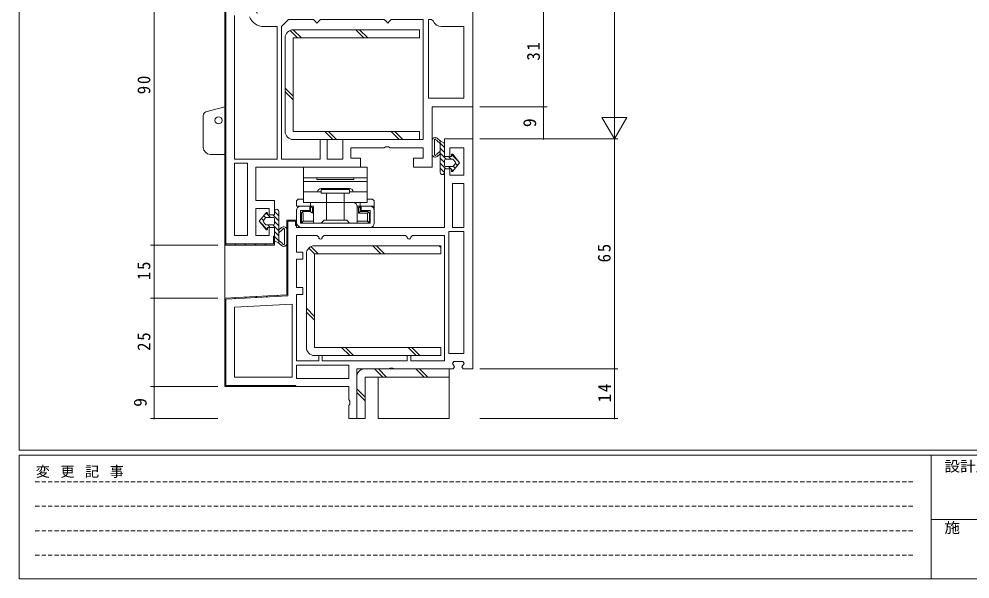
# Model space of a CAD drawing. Units: millimetres on the paper. Extents: x -420 to 373, y -297 to 267.
# Drawn here: x -417.7 to -149.1, y -297 to -138.8 of the extents above; entities that cross this region are included whole.
import ezdxf
from ezdxf.enums import TextEntityAlignment as Align

# ---------------------------------------------------------------- set-up
doc = ezdxf.new("R2010")
doc.units = ezdxf.units.MM
doc.linetypes.add('DASHED1', pattern=[1.8, 1.2, -0.6])
for name, color, linetype, lineweight in [('0-1_YKK_ZWAK', 7, 'Continuous', 9), ('0-3_YKK_12', 2, 'Continuous', 9), ('0-4_YKK_D', 6, 'Continuous', 9), ('0-6_YKK_13', 4, 'Continuous', 9), ('0-7_YKK_11', 7, 'Continuous', 9)]:
    doc.layers.add(name, color=color, linetype=linetype, lineweight=lineweight)
doc.styles.add('ＭＳ ゴシック', font='')
doc.styles.get('ＭＳ ゴシック').set_extended_font_data('MS Gothic')

msp = doc.modelspace()

# ---------------------------------------------------------------- linework, layer by layer
at = {"layer": '0-1_YKK_ZWAK'}
for p, q in [((-417.7, -260.6), (-417.7, 264.4)), ((352.3, -260.6), (-417.7, -260.6)), ((-417.7, -297), (-417.7, -262)), ((314.5, -262), (-417.7, -262)), ((-160.1, -262), (-160.1, -297)), ((-160.1, -280.199), (-31.3, -280.199)), ((-417.7, -297), (314.5, -297))]:
    msp.add_line(p, q, dxfattribs=at)
at = {"layer": '0-1_YKK_ZWAK', "linetype": 'DASHED1'}
for p, q in [((-413.101, -269.512), (-164.909, -269.512)), ((-413.101, -276.441), (-164.909, -276.441)), ((-413.101, -283.37), (-164.909, -283.37)), ((-413.101, -290.298), (-164.909, -290.298))]:
    msp.add_line(p, q, dxfattribs=at)
at = {"layer": '0-3_YKK_12'}
for p, q in [((-359.555, 1.246), (-359.555, -218.146)), ((-289.555, 1.246), (-289.555, -173.171))]:
    msp.add_line(p, q, dxfattribs=at)
at = {"layer": '0-4_YKK_D'}
for p, q in [((-249.555, 171.329), (-249.555, -165.671)), ((-379.555, -202.671), (-379.555, -112.671)), ((-269.555, -163.671), (-269.555, -132.671)), ((-249.555, -172.671), (-249.555, -160.547)), ((-287.555, -163.671), (-268.555, -163.671)), ((-287.555, -163.671), (-268.555, -163.671)), ((-269.555, -172.671), (-269.555, -163.671)), ((-249.555, -172.671), (-253.055, -166.609)), ((-246.055, -166.609), (-253.055, -166.609)), ((-249.555, -172.671), (-246.055, -166.609)), ((-287.555, -172.671), (-248.555, -172.671)), ((-287.555, -172.671), (-268.555, -172.671)), ((-287.555, -172.671), (-248.555, -172.671)), ((-249.555, -172.671), (-249.555, -237.671)), ((-361.555, -202.671), (-380.555, -202.671)), ((-361.555, -202.671), (-380.555, -202.671)), ((-379.555, -217.671), (-379.555, -202.671)), ((-361.555, -217.671), (-380.555, -217.671)), ((-361.555, -217.671), (-380.555, -217.671)), ((-379.555, -242.671), (-379.555, -217.671)), ((-287.555, -237.671), (-248.555, -237.671)), ((-287.555, -237.671), (-248.555, -237.671)), ((-249.555, -237.671), (-249.555, -251.671)), ((-361.555, -242.671), (-380.555, -242.671)), ((-361.555, -242.671), (-380.555, -242.671)), ((-379.555, -251.671), (-379.555, -242.671)), ((-361.555, -251.671), (-380.555, -251.671)), ((-287.555, -251.671), (-248.555, -251.671))]:
    msp.add_line(p, q, dxfattribs=at)
for centre, start, end in [((-269.555, -163.671), 90, 270), ((-269.555, -163.671), 90, 270), ((-269.555, -163.671), 270, 90), ((-269.555, -163.671), 270, 90), ((-269.555, -172.671), 90, 270), ((-269.555, -172.671), 270, 90), ((-379.555, -202.671), 90, 270), ((-379.555, -202.671), 90, 270), ((-379.555, -202.671), 270, 90), ((-379.555, -202.671), 270, 90), ((-379.555, -217.671), 90, 270), ((-379.555, -217.671), 90, 270), ((-379.555, -217.671), 270, 90), ((-379.555, -217.671), 270, 90), ((-249.555, -237.671), 90, 270), ((-249.555, -237.671), 90, 270), ((-249.555, -237.671), 270, 90), ((-249.555, -237.671), 270, 90), ((-379.555, -242.671), 90, 270), ((-379.555, -242.671), 90, 270), ((-379.555, -242.671), 270, 90), ((-379.555, -242.671), 270, 90), ((-379.555, -251.671), 90, 270), ((-379.555, -251.671), 270, 90), ((-249.555, -251.671), 90, 270), ((-249.555, -251.671), 270, 90)]:
    msp.add_arc(centre, 0.106, start, end, dxfattribs=at)
at = {"layer": '0-6_YKK_13'}
for p, q in [((-339.029, -144.171), (-341.149, -142.052)), ((-337.968, -144.171), (-340.268, -141.871)), ((-304.555, -141.871), (-340.255, -141.871)), ((-320.291, -144.171), (-322.591, -141.871)), ((-319.229, -144.171), (-321.529, -141.871)), ((-304.555, -144.171), (-304.555, -141.871)), ((-342.555, -144.171), (-342.555, -170.571)), ((-340.255, -144.171), (-304.555, -144.171)), ((-340.255, -170.571), (-340.255, -144.171)), ((-340.255, -160.622), (-342.555, -158.322)), ((-340.255, -161.683), (-342.555, -159.383)), ((-364.913, -165.08), (-359.554, -163.644)), ((-359.554, -177.049), (-359.554, -163.644)), ((-365.654, -175.049), (-365.654, -166.046)), ((-304.555, -170.571), (-340.255, -170.571)), ((-329.067, -172.871), (-331.367, -170.571)), ((-328.006, -172.871), (-330.306, -170.571)), ((-310.329, -172.871), (-312.629, -170.571)), ((-309.268, -172.871), (-311.568, -170.571)), ((-304.555, -172.871), (-304.555, -170.571)), ((-340.255, -172.871), (-304.555, -172.871)), ((-301.055, -176.933), (-301.055, -173.199)), ((-300.355, -177.166), (-300.355, -172.96)), ((-298.756, -174.004), (-299.735, -173.177)), ((-298.756, -182.171), (-298.756, -173.204)), ((-297.556, -175.084), (-298.756, -173.884)), ((-297.556, -174.043), (-297.556, -177.671)), ((-359.554, -177.049), (-363.654, -177.049)), ((-298.756, -176.129), (-299.735, -176.956)), ((-298.756, -176.928), (-299.576, -177.622)), ((-297.556, -176.499), (-298.756, -175.299)), ((-297.098, -178.371), (-298.756, -176.713)), ((-295.556, -177.173), (-295.556, -177.671)), ((-293.42, -179.22), (-295.542, -177.099)), ((-293.256, -179.421), (-295.197, -177.045)), ((-297.556, -179.327), (-298.756, -178.127)), ((-297.126, -181.171), (-298.756, -179.541)), ((-295.556, -177.671), (-297.556, -177.671)), ((-297.556, -178.671), (-297.556, -180.171)), ((-295.289, -178.371), (-297.256, -178.371)), ((-295.683, -178.371), (-296.383, -177.671)), ((-293.256, -179.421), (-295.197, -181.797)), ((-295.057, -178.481), (-294.444, -179.231)), ((-294.444, -179.611), (-295.057, -180.361)), ((-293.875, -180.179), (-294.444, -179.611)), ((-319.357, -180.699), (-337.357, -180.699)), ((-337.357, -180.699), (-337.357, -184.675)), ((-319.357, -184.675), (-319.357, -180.699)), ((-297.557, -182.155), (-298.756, -180.955)), ((-298.412, -182.714), (-298.699, -182.427)), ((-297.556, -181.171), (-297.556, -182.171)), ((-295.556, -181.171), (-297.556, -181.171)), ((-297.256, -180.471), (-295.289, -180.471)), ((-295.712, -181.171), (-296.412, -180.471)), ((-295.556, -181.171), (-295.556, -181.669)), ((-295.147, -181.736), (-295.556, -181.327)), ((-294.511, -180.957), (-295.081, -180.387)), ((-337.357, -183.675), (-319.357, -183.675)), ((-337.357, -184.675), (-319.357, -184.675)), ((-337.357, -190.671), (-337.357, -184.675)), ((-337.357, -184.675), (-319.357, -184.675)), ((-323.107, -183.675), (-323.107, -184.175)), ((-319.357, -184.675), (-319.357, -190.671)), ((-337.357, -187.671), (-332.357, -187.671)), ((-324.357, -186.671), (-332.357, -186.671)), ((-332.357, -187.971), (-324.357, -187.971)), ((-330.857, -187.971), (-330.857, -195.671)), ((-325.857, -187.971), (-325.857, -195.671)), ((-324.357, -187.971), (-324.357, -186.971)), ((-324.357, -187.671), (-319.357, -187.671)), ((-339.357, -190.171), (-338.857, -189.671)), ((-339.357, -191.671), (-339.357, -190.171)), ((-338.857, -189.671), (-337.357, -189.671)), ((-319.357, -190.671), (-337.357, -190.671)), ((-335.357, -190.671), (-335.357, -193.171)), ((-321.357, -190.671), (-321.357, -193.171)), ((-345.56, -194.171), (-345.56, -193.171)), ((-345.559, -193.188), (-344.36, -194.387)), ((-344.704, -192.628), (-344.417, -192.915)), ((-344.36, -193.171), (-344.36, -202.138)), ((-339.357, -191.671), (-334.541, -191.671)), ((-339.357, -192.871), (-339.357, -195.971)), ((-338.157, -191.671), (-335.607, -191.671)), ((-335.607, -192.871), (-338.157, -192.871)), ((-338.157, -192.871), (-338.157, -196.471)), ((-335.357, -193.171), (-337.257, -193.171)), ((-335.607, -191.671), (-335.607, -192.871)), ((-335.357, -193.171), (-334.857, -193.671)), ((-334.857, -192.171), (-334.857, -193.671)), ((-334.557, -191.871), (-334.557, -196.471)), ((-322.174, -191.671), (-317.358, -191.671)), ((-322.157, -191.871), (-322.157, -196.471)), ((-322.157, -192.171), (-321.857, -192.171)), ((-321.357, -193.171), (-321.857, -193.671)), ((-319.457, -193.171), (-321.357, -193.171)), ((-321.107, -191.671), (-318.557, -191.671)), ((-321.107, -191.671), (-321.107, -192.871)), ((-318.557, -192.871), (-321.107, -192.871)), ((-318.557, -192.871), (-318.557, -196.471)), ((-317.358, -191.171), (-317.358, -194.471)), ((-317.358, -196.471), (-317.358, -192.871)), ((-349.86, -195.921), (-347.919, -193.545)), ((-349.86, -195.921), (-347.919, -198.297)), ((-349.241, -195.163), (-348.672, -195.732)), ((-348.672, -195.731), (-348.059, -194.981)), ((-348.605, -194.385), (-348.035, -194.955)), ((-347.969, -193.607), (-347.56, -194.015)), ((-345.86, -194.871), (-347.827, -194.871)), ((-347.56, -194.171), (-347.56, -193.673)), ((-347.56, -194.171), (-345.56, -194.171)), ((-347.404, -194.171), (-346.704, -194.871)), ((-345.99, -194.171), (-344.36, -195.801)), ((-345.56, -196.671), (-345.56, -195.171)), ((-345.56, -196.015), (-344.36, -197.215)), ((-338.157, -194.471), (-337.957, -194.471)), ((-338.057, -196.471), (-338.057, -194.471)), ((-337.957, -193.871), (-337.957, -195.771)), ((-337.457, -193.671), (-337.752, -193.376)), ((-337.457, -195.971), (-337.752, -196.266)), ((-337.457, -193.671), (-337.457, -195.971)), ((-337.457, -195.971), (-334.557, -195.971)), ((-331.557, -195.671), (-332.357, -196.471)), ((-331.557, -195.671), (-325.157, -195.671)), ((-330.857, -195.671), (-325.857, -195.671)), ((-325.157, -195.671), (-324.357, -196.471)), ((-319.257, -193.671), (-321.857, -193.671)), ((-319.257, -193.671), (-318.963, -193.376)), ((-319.257, -193.671), (-319.257, -195.971)), ((-318.757, -193.871), (-318.757, -195.771)), ((-318.757, -194.471), (-318.557, -194.471)), ((-318.657, -194.471), (-318.657, -196.471)), ((-349.696, -196.122), (-347.574, -198.244)), ((-348.059, -196.861), (-348.672, -196.111)), ((-347.827, -196.971), (-345.86, -196.971)), ((-347.56, -197.671), (-345.56, -197.671)), ((-347.56, -198.169), (-347.56, -197.671)), ((-347.433, -196.971), (-346.733, -197.671)), ((-346.018, -196.971), (-344.36, -198.629)), ((-345.56, -201.299), (-345.56, -197.671)), ((-344.36, -198.414), (-343.534, -197.72)), ((-344.36, -199.213), (-343.376, -198.386)), ((-342.756, -198.176), (-342.756, -202.383)), ((-342.055, -198.409), (-342.055, -202.143)), ((-338.157, -196.471), (-318.557, -196.471)), ((-338.157, -197.671), (-318.557, -197.671)), ((-338.057, -196.471), (-336.057, -196.471)), ((-319.457, -196.471), (-337.257, -196.471)), ((-331.953, -196.471), (-324.762, -196.471)), ((-320.657, -196.471), (-318.657, -196.471)), ((-345.56, -198.844), (-344.36, -200.044)), ((-345.56, -200.258), (-344.36, -201.458)), ((-344.36, -201.339), (-343.376, -202.166)), ((-334.242, -205.171), (-335.875, -203.538)), ((-333.18, -205.171), (-335.253, -203.099)), ((-298.555, -202.871), (-334.255, -202.871)), ((-315.503, -205.171), (-317.803, -202.871)), ((-314.442, -205.171), (-316.742, -202.871)), ((-298.555, -203.381), (-299.065, -202.871)), ((-298.555, -205.171), (-298.555, -202.871)), ((-336.555, -205.171), (-336.555, -231.571)), ((-334.255, -205.171), (-298.555, -205.171)), ((-334.255, -231.571), (-334.255, -205.171)), ((-334.255, -222.834), (-336.555, -220.534)), ((-334.255, -223.896), (-336.555, -221.596)), ((-298.555, -231.571), (-334.255, -231.571)), ((-324.28, -233.871), (-326.58, -231.571)), ((-323.219, -233.871), (-325.519, -231.571)), ((-305.542, -233.871), (-307.842, -231.571)), ((-304.48, -233.871), (-306.78, -231.571)), ((-298.555, -233.871), (-298.555, -231.571)), ((-334.255, -233.871), (-298.555, -233.871)), ((-296.255, -237.671), (-320.255, -237.671)), ((-317.28, -237.671), (-314.98, -239.971)), ((-316.219, -237.671), (-313.919, -239.971)), ((-305.613, -237.671), (-303.313, -239.971)), ((-304.552, -237.671), (-302.252, -239.971)), ((-296.255, -239.971), (-296.255, -237.671)), ((-322.255, -239.671), (-322.255, -251.671)), ((-319.955, -239.971), (-296.255, -239.971)), ((-319.955, -251.671), (-319.955, -239.971)), ((-316.255, -251.671), (-316.255, -239.971)), ((-322.255, -243.302), (-319.955, -245.602)), ((-322.255, -244.363), (-319.955, -246.663)), ((-322.255, -251.671), (-319.955, -251.671))]:
    msp.add_line(p, q, dxfattribs=at)
for points in [[(-297.711, -173.781), (-298.756, -173.204), (-299.576, -172.51)], [(-333.607, -183.675), (-333.607, -184.175), (-323.107, -184.175)], [(-332.357, -187.971), (-332.357, -186.971), (-324.357, -186.971)], [(-317.358, -191.671), (-317.358, -190.171), (-317.857, -189.671), (-319.357, -189.671)], [(-335.357, -191.671), (-334.857, -192.171), (-334.557, -192.171)], [(-321.357, -191.671), (-321.857, -192.171), (-321.857, -193.671)], [(-322.157, -195.971), (-319.257, -195.971), (-318.963, -196.266)], [(-345.405, -201.561), (-344.36, -202.138), (-343.534, -202.832)], [(-316.255, -251.671), (-296.255, -251.671), (-296.255, -239.971)]]:
    msp.add_lwpolyline(points, dxfattribs=at)
msp.add_circle((-361.354, -167.449), 1, dxfattribs=at)
for centre, radius, start, end in [((-340.255, -144.171), 2.3, 90, 180), ((-364.654, -166.046), 1, 105, 180), ((-340.255, -170.571), 2.3, 180, 270), ((-300.155, -173.199), 0.9, 49.95366, 180), ((-300.155, -172.966), 0.2, 27.55611, 205.27687), ((-299.091, -172.411), 1, 207.55611, 229.95366), ((-297.856, -174.043), 0.3, 0, 61.1134), ((-363.654, -175.049), 2, 180, 270), ((-300.155, -176.933), 0.9, 180, 310.04633), ((-300.155, -177.166), 0.2, 154.72311, 332.44388), ((-299.091, -177.721), 1, 130.04633, 152.44388), ((-295.354, -177.173), 0.202, 39.25259, 180), ((-297.256, -178.671), 0.3, 90, 180), ((-295.289, -178.671), 0.3, 39.25259, 90), ((-294.676, -179.421), 0.3, 320.74739, 39.25259), ((-298.156, -182.171), 0.6, 180, 0), ((-297.256, -180.171), 0.3, 180, 270), ((-295.354, -181.669), 0.202, 180, 320.74739), ((-295.289, -180.171), 0.3, 270, 320.74739), ((-332.357, -187.671), 1, 89.99998, 179.99998), ((-324.357, -187.671), 1, 359.99998, 89.99998), ((-323.357, -191.871), 1.2, 359.99998, 89.99998), ((-344.96, -193.171), 0.6, 0, 180), ((-338.157, -192.871), 1.2, 89.99998, 179.99998), ((-337.257, -193.871), 0.7, 89.99998, 179.99998), ((-319.457, -193.871), 0.7, 359.99998, 89.99998), ((-318.557, -192.871), 1.2, 359.99998, 89.99998), ((-348.44, -195.921), 0.3, 140.74739, 219.25259), ((-347.827, -195.171), 0.3, 90, 140.74739), ((-347.762, -193.673), 0.202, 0, 140.74739), ((-345.86, -195.171), 0.3, 0, 90), ((-337.643, -196.034), 1.716, 177.88629, 252.54887), ((-337.257, -195.771), 0.7, 179.99998, 269.99998), ((-319.457, -195.771), 0.7, 269.99998, 359.99998), ((-347.827, -196.671), 0.3, 219.25259, 270), ((-347.762, -198.169), 0.202, 219.25259, 0), ((-345.86, -196.671), 0.3, 270, 0), ((-342.955, -198.409), 0.9, 0, 130.04633), ((-344.02, -197.621), 1, 310.04633, 332.44388), ((-342.956, -198.176), 0.2, 359.99844, 152.44388), ((-318.557, -196.471), 1.2, 269.99998, 359.99998), ((-345.26, -201.299), 0.3, 180, 241.1134), ((-342.955, -202.143), 0.9, 229.95366, 0), ((-344.02, -202.931), 1, 27.55611, 49.95366), ((-342.956, -202.376), 0.2, 207.55611, 1.93042), ((-334.255, -205.171), 2.3, 90, 180), ((-334.255, -231.571), 2.3, 179.99998, 270), ((-320.255, -239.671), 2, 90, 180)]:
    msp.add_arc(centre, radius, start, end, dxfattribs=at)
at = {"layer": '0-7_YKK_11'}
for p, q in [((-356.855, -137.871), (-356.855, -178.371)), ((-302.055, -138.971), (-302.055, -161.171)), ((-359.555, -140.446), (-359.255, -140.146)), ((-343.555, -178.371), (-343.555, -140.924)), ((-359.555, -143.274), (-359.255, -142.974)), ((-359.555, -146.103), (-359.255, -145.803)), ((-359.555, -148.931), (-359.255, -148.631)), ((-359.555, -151.759), (-359.255, -151.459)), ((-359.555, -154.588), (-359.255, -154.288)), ((-359.555, -157.416), (-359.255, -157.116)), ((-359.555, -160.245), (-359.255, -159.945)), ((-359.555, -163.073), (-359.255, -162.773)), ((-359.555, -165.902), (-359.255, -165.602)), ((-359.555, -168.73), (-359.255, -168.43)), ((-359.555, -171.558), (-359.255, -171.258)), ((-359.555, -174.387), (-359.255, -174.087)), ((-289.555, -237.671), (-289.555, -172.671)), ((-359.555, -177.215), (-359.255, -176.915)), ((-359.555, -180.044), (-359.255, -179.744)), ((-353.155, -199.971), (-353.155, -179.571)), ((-359.555, -182.872), (-359.255, -182.572)), ((-295.255, -185.271), (-295.255, -197.671)), ((-359.555, -185.701), (-359.255, -185.401)), ((-359.555, -188.529), (-359.255, -188.229)), ((-359.555, -191.357), (-359.255, -191.057)), ((-359.555, -194.186), (-359.255, -193.886)), ((-340.625, -195.971), (-340.325, -195.671)), ((-359.555, -197.014), (-359.255, -196.714)), ((-342.055, -197.402), (-341.755, -197.102)), ((-359.555, -199.843), (-359.255, -199.543)), ((-345.855, -200.285), (-345.742, -200.171)), ((-342.055, -200.23), (-341.755, -199.93)), ((-297.555, -199.971), (-297.555, -235.371)), ((-359.409, -202.525), (-359.197, -202.313)), ((-356.727, -202.671), (-356.427, -202.371)), ((-353.899, -202.671), (-353.599, -202.371)), ((-351.07, -202.671), (-350.77, -202.371)), ((-348.242, -202.671), (-347.942, -202.371)), ((-342.055, -203.058), (-341.755, -202.758)), ((-342.055, -205.887), (-341.755, -205.587)), ((-342.055, -208.715), (-341.755, -208.415)), ((-342.055, -211.544), (-341.755, -211.244)), ((-342.055, -214.372), (-341.755, -214.072)), ((-356.825, -217.828), (-356.508, -217.511)), ((-353.841, -217.672), (-353.524, -217.355)), ((-350.856, -217.516), (-350.539, -217.199)), ((-347.871, -217.359), (-347.554, -217.042)), ((-344.886, -217.203), (-344.569, -216.886)), ((-359.555, -217.671), (-359.555, -242.671)), ((-340.555, -239.971), (-340.555, -219.379)), ((-359.555, -220.558), (-359.255, -220.258)), ((-359.555, -223.387), (-359.255, -223.087)), ((-359.555, -226.215), (-359.255, -225.915)), ((-359.555, -229.044), (-359.255, -228.744)), ((-359.555, -231.872), (-359.255, -231.572)), ((-359.555, -234.701), (-359.255, -234.401)), ((-359.555, -237.529), (-359.255, -237.229)), ((-324.555, -236.571), (-339.355, -236.571)), ((-359.555, -240.357), (-359.255, -240.057)), ((-359.041, -242.671), (-358.741, -242.371)), ((-356.212, -242.671), (-355.912, -242.371)), ((-353.384, -242.671), (-353.084, -242.371)), ((-350.555, -242.671), (-350.255, -242.371)), ((-347.727, -242.671), (-347.427, -242.371)), ((-344.899, -242.671), (-344.599, -242.371)), ((-342.07, -242.671), (-341.77, -242.371))]:
    msp.add_line(p, q, dxfattribs=at)
for points in [[(-359.555, -112.671), (-359.555, -202.671), (-345.555, -202.671)], [(-350.483, -137.246), (-351.555, -133.671), (-351.555, -131.171), (-349.797, -131.171), (-349.666, -130.944), (-351.555, -127.671), (-351.555, -121.171), (-353.055, -121.171), (-353.055, -122.971), (-356.855, -122.971), (-356.855, -115.371), (-353.055, -115.371), (-353.055, -117.671), (-351.555, -117.671), (-351.555, -112.671), (-359.555, -112.671), (-359.555, -202.671), (-345.555, -202.671)], [(-359.555, -202.671), (-345.555, -202.671), (-345.555, -200.171), (-345.855, -200.171), (-345.855, -202.371), (-359.255, -202.371), (-359.255, -112.971), (-351.855, -112.971), (-351.855, -115.171), (-351.555, -115.171), (-351.555, -112.671), (-359.555, -112.671)], [(-359.555, -202.671), (-345.555, -202.671), (-345.555, -197.671), (-347.055, -197.671), (-347.055, -199.971), (-350.855, -199.971), (-350.855, -192.371), (-347.055, -192.371), (-347.055, -194.171), (-345.555, -194.171), (-345.555, -190.071), (-350.855, -190.071), (-350.855, -180.671), (-321.255, -180.671), (-321.255, -178.171), (-323.955, -178.171), (-323.955, -175.171), (-314.621, -175.171), (-314.188, -174.921), (-313.322, -174.921), (-312.889, -175.171), (-303.555, -175.171), (-303.555, -178.171), (-306.255, -178.171), (-306.255, -180.671), (-301.055, -180.671), (-301.055, -163.671), (-289.555, -163.671), (-289.555, -132.671)], [(-356.855, -137.871), (-356.855, -178.371), (-344.755, -178.371), (-344.755, -140.971), (-348.567, -140.971)], [(-302.055, -138.971), (-302.055, -161.171), (-292.055, -161.171), (-292.055, -140.971), (-298.355, -140.971)], [(-300.712, -139.304), (-301.184, -138.971), (-302.055, -138.971)], [(-297.555, -199.971), (-297.555, -235.371), (-307.055, -235.371), (-307.055, -233.871), (-308.055, -233.871), (-308.055, -235.371), (-332.055, -235.371), (-332.055, -233.871), (-333.055, -233.871), (-333.055, -235.371), (-339.355, -235.371), (-339.355, -216.671), (-337.555, -216.671), (-337.555, -214.671), (-339.355, -214.671), (-339.355, -206.671), (-337.555, -206.671), (-337.555, -204.671), (-339.355, -204.671), (-339.355, -199.971), (-333.555, -199.971), (-333.055, -200.471)], [(-332.055, -200.471), (-331.555, -199.971), (-308.555, -199.971), (-308.055, -200.471)], [(-307.055, -200.471), (-306.555, -199.971), (-297.555, -199.971)]]:
    msp.add_lwpolyline(points, dxfattribs=at)
for points in [[(-343.555, -178.371), (-343.555, -140.924), (-341.603, -138.971), (-334.555, -138.971), (-334.055, -139.471), (-333.555, -139.971), (-333.055, -139.471), (-332.555, -138.971), (-314.555, -138.971), (-314.055, -139.471), (-313.555, -139.971), (-313.055, -139.471), (-312.555, -138.971), (-303.555, -138.971), (-303.555, -172.871), (-326.255, -172.871), (-326.255, -178.371), (-330.655, -178.371), (-330.655, -172.871), (-332.655, -172.871), (-332.655, -178.371)], [(-289.555, -237.671), (-289.555, -172.671), (-297.555, -172.671), (-297.555, -177.671), (-296.055, -177.671), (-296.055, -175.171), (-292.055, -175.171), (-292.055, -182.971), (-296.055, -182.971), (-296.055, -181.171), (-297.555, -181.171), (-297.555, -197.671), (-339.355, -197.671), (-339.355, -195.671), (-342.055, -195.671), (-342.055, -216.754), (-359.555, -217.671), (-359.555, -242.671), (-324.555, -242.671), (-324.555, -246.305), (-324.305, -246.738), (-324.305, -247.604), (-324.555, -248.037), (-324.555, -251.671), (-322.255, -251.671), (-322.255, -237.671), (-313.421, -237.671), (-312.988, -237.421), (-312.122, -237.421), (-311.689, -237.671), (-295.077, -237.671), (-294.715, -237.108), (-295.296, -236.135), (-294.933, -235.571), (-292.377, -235.571), (-292.015, -236.135), (-292.596, -237.108), (-292.233, -237.671)], [(-353.155, -199.971), (-353.155, -179.571), (-356.855, -179.571), (-356.855, -199.971)], [(-295.255, -185.271), (-295.255, -197.671), (-292.055, -197.671), (-292.055, -185.271)], [(-359.555, -217.671), (-359.555, -242.671), (-339.555, -242.671), (-339.555, -242.371), (-359.255, -242.371), (-359.255, -217.956), (-341.755, -217.039), (-341.755, -195.971), (-339.655, -195.971), (-339.655, -197.171), (-339.355, -197.171), (-339.355, -195.671), (-342.055, -195.671), (-342.055, -216.754)], [(-296.355, -233.271), (-296.355, -198.871), (-292.055, -198.871), (-292.055, -233.271)], [(-340.555, -239.971), (-340.555, -219.379), (-356.855, -220.233), (-356.855, -239.971)], [(-324.555, -236.571), (-339.355, -236.571), (-339.355, -240.371), (-324.555, -240.371)]]:
    msp.add_lwpolyline(points, close=True, dxfattribs=at)
for centre, radius, start, end in [((-348.567, -136.671), 4.3, 200.74236, 270.00002), ((-298.355, -138.471), 2.5, 199.47122, 269.99998), ((-332.555, -200.471), 0.5, 179.99998, 0), ((-307.555, -200.471), 0.5, 179.99998, 0)]:
    msp.add_arc(centre, radius, start, end, dxfattribs=at)

# ---------------------------------------------------------------- texts
at = {"layer": '0-1_YKK_ZWAK', "style": 'ＭＳ ゴシック', "width": 1.1}
for s, p in [('設計監理', (-156.331, -267.533)), ('施\u3000\u3000工', (-156.331, -284.854))]:
    msp.add_text(s, height=2.933, dxfattribs=at).set_placement(p, align=Align.BOTTOM_LEFT)
at = {"layer": '0-1_YKK_ZWAK', "insert": (-412.986, -268.447), "char_height": 2.933, "attachment_point": 7, "style": 'ＭＳ ゴシック'}
msp.add_mtext('\\T1.16;変\\~更\\~記\\~事', dxfattribs=at)
at = {"layer": '0-4_YKK_D', "color": 3, "style": 'ＭＳ ゴシック'}
for p in [(-270.555, -169.371), (-380.555, -248.371)]:
    msp.add_text('9', height=3.666, rotation=90, dxfattribs=at).set_placement(p, align=Align.BOTTOM_LEFT)
at = {"layer": '0-4_YKK_D', "color": 3, "char_height": 3.666, "attachment_point": 7, "rotation": 90, "style": 'ＭＳ ゴシック'}
for s, insert in [('\\T1.21;\\W0.95;31', (-270.555, -150.571)), ('\\T1.21;\\W0.95;90', (-380.555, -160.071)), ('\\T1.21;\\W0.95;65', (-250.555, -207.571)), ('\\T1.21;\\W0.95;15', (-380.555, -212.571)), ('\\T1.21;\\W0.95;25', (-380.555, -232.571)), ('\\T1.21;\\W0.95;14', (-250.555, -247.109))]:
    msp.add_mtext(s, dxfattribs=dict(at, insert=insert))

doc.saveas('drawing.dxf')
